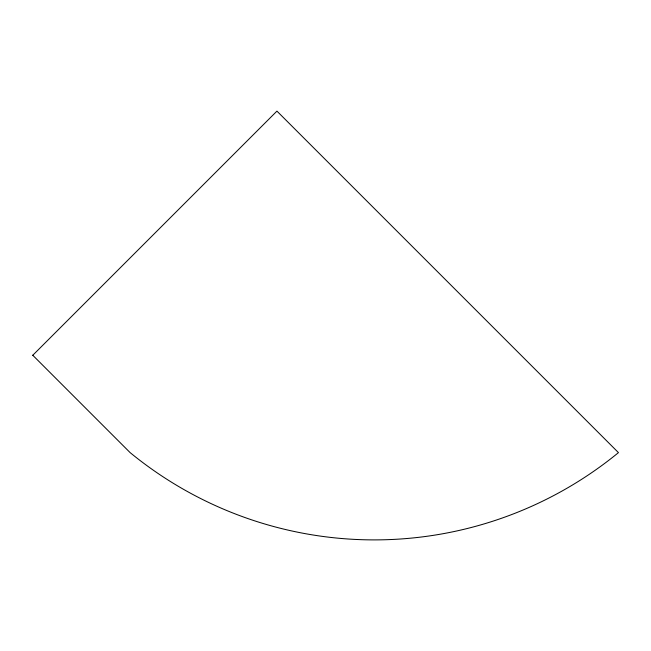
<?xml version="1.0" encoding="UTF-8"?>
<svg xmlns="http://www.w3.org/2000/svg" width="651" height="651" viewBox="0 0 651 651"><rect width="100%" height="100%" fill="white"/><g stroke="black" fill="none" stroke-linecap="round" stroke-linejoin="round"><path stroke-width="0.98" d="M32.55 355.495L276.935 111.109L618.45 452.624A385.18 385.18 0 0 1 130.135 452.624L32.705 355.186"/></g></svg>
